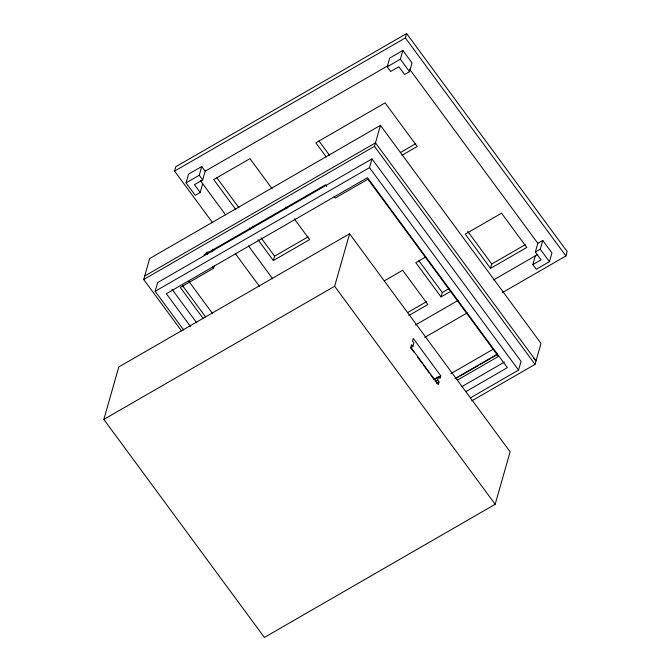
<?xml version="1.0" encoding="UTF-8"?>
<svg xmlns="http://www.w3.org/2000/svg" width="671" height="671" viewBox="0 0 671 671"><rect width="100%" height="100%" fill="white"/><g stroke="black" fill="none" stroke-linecap="round" stroke-linejoin="round"><path stroke-width="1.01" d="M103.837 419.417L118.784 366.953L349.583 233.793L510.119 451.818L495.173 504.29L264.382 637.45L103.837 419.417L334.636 286.257L349.583 233.793M181.506 330.862L143.695 279.513L149.675 258.528L380.465 125.368L541.002 343.393L535.03 364.378L471.671 400.931M212.388 222.436L174.577 171.088L175.827 166.71L406.618 33.55L567.163 251.583L565.913 255.953L502.562 292.506M183.753 330.09L155.177 291.289L157.668 282.541L371.977 158.893L521.048 361.35L518.557 370.09L470.43 397.861M186.068 182.856L188.559 174.116L201.745 166.509L205.183 171.18L202.692 179.92L194.447 184.676L200.184 192.468L195.236 195.32L186.068 182.856L199.253 175.248L201.745 166.509M200.184 192.468L202.676 183.72M211.868 252.028L212.665 249.243L213.806 250.803M203.305 318.683L180.314 287.456L213.613 268.241L214.359 265.615M257.958 239.664L273.34 260.549L274.59 256.179L308.14 236.821M387.184 66.815L389.675 58.075L402.868 50.468L412.036 62.923L409.545 71.671L404.605 74.523L398.868 66.731L390.631 71.487L387.184 66.815L400.377 59.207L402.868 50.468M143.695 279.513L374.485 146.353L380.465 125.368M174.577 171.088L405.376 37.92L406.618 33.55M155.177 291.289L369.486 167.641L371.977 158.893M410.434 347.897L412.9 346.471L413.898 342.973L412.522 341.103L413.269 338.478L440.788 375.861L440.042 378.478L438.666 376.616L433.726 379.467M425.8 256.909L415.827 262.663L441.057 296.926L442.306 292.556L449.553 288.371M435.202 381.539L437.668 380.113L438.666 376.616M437.668 380.113L439.044 381.975L438.297 384.6L410.778 347.226L411.524 344.6L412.9 346.471M490.518 268.392L526.785 247.465L501.556 213.202L465.288 234.129L490.518 268.392L491.759 264.022L525.309 244.663M532.816 264.6L541.061 259.845L535.332 252.061L537.823 243.313L542.764 240.461L551.939 252.917L549.448 261.665L536.263 269.272L532.816 264.6L535.307 255.861M535.332 252.061L540.272 249.209L542.764 240.461M205.183 171.18L388.576 65.364M144.693 276.016L375.483 142.856L536.028 360.881L533.428 357.593M206.316 252.908L208.127 251.86M203.867 255.005L325.527 184.81L326.743 186.463M400.461 152.493L415.743 143.669M401.912 155.311L417.194 146.488L385.087 102.881L315.848 142.831L326.349 157.089M273.34 260.549L309.608 239.631L294.225 218.738M384.508 280.738L402.642 270.27L427.872 304.533L408.832 315.521M407.356 312.72L426.395 301.732M441.057 296.926L451.029 291.172M415.466 324.999L458.142 300.382M493.546 279.95L537.781 254.426M424.726 337.412L467.259 312.871M440.788 375.861L434.196 379.66L430.53 374.678M450.853 373.655L493.529 349.029M436.578 383.409L439.044 381.975M454.997 378.561L497.597 353.986M456.389 378.209L458.201 377.161M460.021 376.112L478.18 365.636M479.991 364.588L490.887 358.297M492.699 357.249L497.245 354.632M457.63 379.971L498.41 356.435L367.918 179.216L335.274 198.046L334.057 196.393M461.858 386.63L504.433 362.063M465.708 391.713L507.377 367.666L367.482 177.672L166.358 293.713L190.505 326.5M405.376 37.92L565.913 255.953M409.57 69.147L537.823 243.313M400.377 59.207L409.545 71.671M540.272 249.209L549.448 261.665M467.762 231.428L491.759 264.022M374.485 146.353L535.03 364.378M369.486 167.641L518.557 370.09M418.922 260.801L442.306 292.556M318.951 140.977L329.444 155.227M410.954 348.098L414.015 352.25M417.681 357.24L421.967 363.053M423.191 364.714L429.306 373.017M272.132 188.727L249.981 158.65L213.714 179.568L235.865 209.654M285.611 207.037L286.844 208.706M334.636 286.257L495.173 504.29M216.808 177.706L238.96 207.792M252.439 226.102L253.672 227.771M261.053 237.794L274.59 256.179M249.344 227.964L250.577 229.633M199.253 175.248L202.692 179.92M200.386 180.608L225.599 214.854M248.522 245.989L272.686 278.8M235.328 253.579L259.501 286.416M206.005 253.059L207.154 254.619M212.397 266.588L213.613 268.241M188.903 281.417L212.447 313.391M182.554 285.645L205.544 316.871M171.944 289.176L196.704 322.801"/></g></svg>
